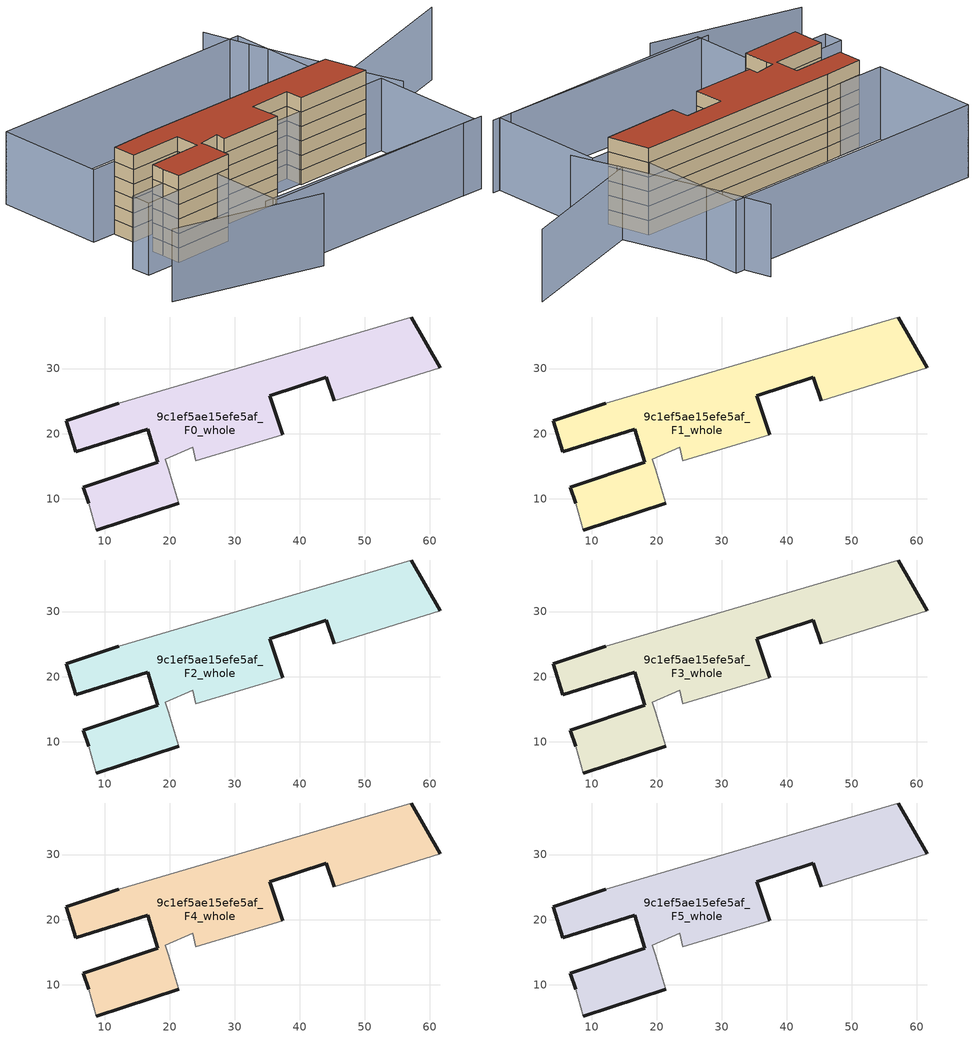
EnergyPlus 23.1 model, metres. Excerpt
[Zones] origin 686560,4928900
9c1ef5ae15efe5af_F0_whole
 floor ground (EU_floor_Construction): 57.15,37.94 61.59,30.16 45.23,25.04 44.03,28.67 35.35,25.85 37.33,19.83 23.95,15.82 23.49,17.91 19.23,16.06 19.74,14.65 21.31,9.27 8.66,5.17 7.51,9.28 6.66,11.78 18.14,15.61 16.55,20.66 5.53,17.19 4.02,21.96 12.14,24.68 z0
 wall outside (EU_wall_Construction): 61.59,30.16 57.15,37.94 / 12.14,24.68 4.02,21.96 5.53,17.19 16.55,20.66 18.14,15.61 6.66,11.78 7.51,9.28 / 8.66,5.17 21.31,9.27 / 37.33,19.83 35.35,25.85 44.03,28.67 45.23,25.04 z0:3
 wall adiabatic (EU_wall_Construction): 57.15,37.94 12.14,24.68 / 7.51,9.28 8.66,5.17 / 21.31,9.27 19.74,14.65 19.23,16.06 23.49,17.91 23.95,15.82 37.33,19.83 / 45.23,25.04 61.59,30.16 z0:3
9c1ef5ae15efe5af_F1_whole
 floor to 9c1ef5ae15efe5af_F0_whole (EU_floor_Construction): 57.15,37.94 61.59,30.16 45.23,25.04 44.03,28.67 35.35,25.85 37.33,19.83 23.95,15.82 23.49,17.91 19.23,16.06 19.74,14.65 21.31,9.27 8.66,5.17 7.51,9.28 6.66,11.78 18.14,15.61 16.55,20.66 5.53,17.19 4.02,21.96 12.14,24.68 z3
 wall outside (EU_wall_Construction): 61.59,30.16 57.15,37.94 / 12.14,24.68 4.02,21.96 5.53,17.19 16.55,20.66 18.14,15.61 6.66,11.78 7.51,9.28 / 8.66,5.17 21.31,9.27 / 37.33,19.83 35.35,25.85 44.03,28.67 45.23,25.04 z3:6
 wall adiabatic (EU_wall_Construction): 57.15,37.94 12.14,24.68 / 7.51,9.28 8.66,5.17 / 21.31,9.27 19.74,14.65 19.23,16.06 23.49,17.91 23.95,15.82 37.33,19.83 / 45.23,25.04 61.59,30.16 z3:6
9c1ef5ae15efe5af_F2_whole
 floor to 9c1ef5ae15efe5af_F1_whole (EU_floor_Construction): 57.15,37.94 61.59,30.16 45.23,25.04 44.03,28.67 35.35,25.85 37.33,19.83 23.95,15.82 23.49,17.91 19.23,16.06 19.74,14.65 21.31,9.27 8.66,5.17 7.51,9.28 6.66,11.78 18.14,15.61 16.55,20.66 5.53,17.19 4.02,21.96 12.14,24.68 z6
 wall outside (EU_wall_Construction): 61.59,30.16 57.15,37.94 / 12.14,24.68 4.02,21.96 5.53,17.19 16.55,20.66 18.14,15.61 6.66,11.78 7.51,9.28 / 8.66,5.17 21.31,9.27 / 37.33,19.83 35.35,25.85 44.03,28.67 45.23,25.04 z6:9
 wall adiabatic (EU_wall_Construction): 57.15,37.94 12.14,24.68 / 7.51,9.28 8.66,5.17 / 21.31,9.27 19.74,14.65 19.23,16.06 23.49,17.91 23.95,15.82 37.33,19.83 / 45.23,25.04 61.59,30.16 z6:9
9c1ef5ae15efe5af_F3_whole
 floor to 9c1ef5ae15efe5af_F2_whole (EU_floor_Construction): 57.15,37.94 61.59,30.16 45.23,25.04 44.03,28.67 35.35,25.85 37.33,19.83 23.95,15.82 23.49,17.91 19.23,16.06 19.74,14.65 21.31,9.27 8.66,5.17 7.51,9.28 6.66,11.78 18.14,15.61 16.55,20.66 5.53,17.19 4.02,21.96 12.14,24.68 z9
 wall outside (EU_wall_Construction): 61.59,30.16 57.15,37.94 / 12.14,24.68 4.02,21.96 5.53,17.19 16.55,20.66 18.14,15.61 6.66,11.78 7.51,9.28 / 8.66,5.17 21.31,9.27 / 37.33,19.83 35.35,25.85 44.03,28.67 45.23,25.04 z9:12
 wall adiabatic (EU_wall_Construction): 57.15,37.94 12.14,24.68 / 7.51,9.28 8.66,5.17 / 21.31,9.27 19.74,14.65 19.23,16.06 23.49,17.91 23.95,15.82 37.33,19.83 / 45.23,25.04 61.59,30.16 z9:12
9c1ef5ae15efe5af_F4_whole
 floor to 9c1ef5ae15efe5af_F3_whole (EU_floor_Construction): 57.15,37.94 61.59,30.16 45.23,25.04 44.03,28.67 35.35,25.85 37.33,19.83 23.95,15.82 23.49,17.91 19.23,16.06 19.74,14.65 21.31,9.27 8.66,5.17 7.51,9.28 6.66,11.78 18.14,15.61 16.55,20.66 5.53,17.19 4.02,21.96 12.14,24.68 z12
 wall outside (EU_wall_Construction): 61.59,30.16 57.15,37.94 / 12.14,24.68 4.02,21.96 5.53,17.19 16.55,20.66 18.14,15.61 6.66,11.78 7.51,9.28 / 8.66,5.17 21.31,9.27 / 37.33,19.83 35.35,25.85 44.03,28.67 45.23,25.04 z12:15
 wall adiabatic (EU_wall_Construction): 57.15,37.94 12.14,24.68 / 7.51,9.28 8.66,5.17 / 21.31,9.27 19.74,14.65 19.23,16.06 23.49,17.91 23.95,15.82 37.33,19.83 / 45.23,25.04 61.59,30.16 z12:15
9c1ef5ae15efe5af_F5_whole
 floor to 9c1ef5ae15efe5af_F4_whole (EU_floor_Construction): 57.15,37.94 61.59,30.16 45.23,25.04 44.03,28.67 35.35,25.85 37.33,19.83 23.95,15.82 23.49,17.91 19.23,16.06 19.74,14.65 21.31,9.27 8.66,5.17 7.51,9.28 6.66,11.78 18.14,15.61 16.55,20.66 5.53,17.19 4.02,21.96 12.14,24.68 z15
 wall outside (EU_wall_Construction): 61.59,30.16 57.15,37.94 / 12.14,24.68 4.02,21.96 5.53,17.19 16.55,20.66 18.14,15.61 6.66,11.78 7.51,9.28 / 8.66,5.17 21.31,9.27 / 37.33,19.83 35.35,25.85 44.03,28.67 45.23,25.04 z15:18
 wall adiabatic (EU_wall_Construction): 57.15,37.94 12.14,24.68 / 7.51,9.28 8.66,5.17 / 21.31,9.27 19.74,14.65 19.23,16.06 23.49,17.91 23.95,15.82 37.33,19.83 / 45.23,25.04 61.59,30.16 z15:18
 roof outside (EU_roof_Construction): 61.59,30.16 57.15,37.94 12.14,24.68 4.02,21.96 5.53,17.19 16.55,20.66 18.14,15.61 6.66,11.78 7.51,9.28 8.66,5.17 21.31,9.27 19.74,14.65 19.23,16.06 23.49,17.91 23.95,15.82 37.33,19.83 35.35,25.85 44.03,28.67 45.23,25.04 z18
shading: -0.45,-9.4 32.14,-8.65 / 20.87,-6.62 74.12,7.57 / 68.53,28.22 62.49,37.37 / 62.49,37.37 88.55,54.6 / 63.15,36.36 50.64,56.17 / 50.93,55.78 45.52,64.84 / 8.73,5.19 1.06,2.91 / 1.06,2.91 -0.15,7 / -0.15,7 7.51,9.28 / 7.51,9.28 8.73,5.19 / 22.93,-7.09 15.98,17 / 15.98,17 65.55,31.3 / 65.55,31.3 72.5,7.2 / 72.5,7.2 22.93,-7.09 / -7.77,43.32 50.52,60.48 / 50.52,60.48 57.16,37.93 / 57.16,37.93 -1.14,20.77 / -1.14,20.77 -7.77,43.32 z0:15
[Building]
EU S2 Campaign: North Axis=0; Terrain=City; Solar Distribution=FullExterior
[Site:Location]
Bologna: Latitude=44.5; Longitude=11.25; Time Zone=1; Elevation=37
[SizingPeriod:WeatherFileDays]
AnnualSizingPeriod: Begin Month=1; Begin Day of Month=1; End Month=12; End Day of Month=31; Day of Week for Start Day=Monday; Use Weather File Daylight Saving Period=No; Use Weather File Rain and Snow Indicators=No
[MATERIAL]
EU_InternalMass_Material: Roughness=MediumRough; Thickness=0.1; Conductivity=1; Density=1800; Specific Heat=900; Thermal Absorptance=0.9; Solar Absorptance=0.7; Visible Absorptance=0.7
[MATERIAL:NOMASS] Roughness=MediumRough; Thermal Absorptance=0.9; Solar Absorptance=0.7; Visible Absorptance=0.7
Name | Thermal Resistance
EU_wall_NoMass | 0.905828
EU_roof_NoMass | 0.37593
EU_floor_NoMass | 0.67114
[CONSTRUCTION]
EU_wall_Construction: EU_wall_NoMass
EU_roof_Construction: EU_roof_NoMass
EU_floor_Construction: EU_floor_NoMass
EU_InternalMass_Construction: EU_InternalMass_Material
[ZONE] Type=1; Multiplier=1; Ceiling Height=autocalculate; Volume=1692.87; Floor Area=autocalculate; Part of Total Floor Area=Yes
9c1ef5ae15efe5af_F0_whole; 9c1ef5ae15efe5af_F1_whole; 9c1ef5ae15efe5af_F2_whole; 9c1ef5ae15efe5af_F3_whole; 9c1ef5ae15efe5af_F4_whole; 9c1ef5ae15efe5af_F5_whole
[INTERNALMASS] Construction=EU_InternalMass_Construction; Surface Area=564.289
Name | Zone or ZoneList
9c1ef5ae15efe5af_F0_whole_EU_InternalMass | 9c1ef5ae15efe5af_F0_whole
9c1ef5ae15efe5af_F1_whole_EU_InternalMass | 9c1ef5ae15efe5af_F1_whole
9c1ef5ae15efe5af_F2_whole_EU_InternalMass | 9c1ef5ae15efe5af_F2_whole
9c1ef5ae15efe5af_F3_whole_EU_InternalMass | 9c1ef5ae15efe5af_F3_whole
9c1ef5ae15efe5af_F4_whole_EU_InternalMass | 9c1ef5ae15efe5af_F4_whole
9c1ef5ae15efe5af_F5_whole_EU_InternalMass | 9c1ef5ae15efe5af_F5_whole
[OTHEREQUIPMENT] Fuel Type=Electricity; Design Level Calculation Method=Watts/Area; Power per Zone Floor Area=1; Fraction Latent=0; Fraction Radiant=0; Fraction Lost=0; Carbon Dioxide Generation Rate=0; EndUse Subcategory=EU_Step8_InternalGains
Name | Zone or ZoneList or Space or SpaceList | Schedule
EU_Step8_InternalGain_9c1ef5ae15efe5af_F0_whole_f000 | 9c1ef5ae15efe5af_F0_whole | EU_Step8_GainSchedule_9c1ef5ae15efe5af_F0_whole_f000
EU_Step8_InternalGain_9c1ef5ae15efe5af_F1_whole_f000 | 9c1ef5ae15efe5af_F1_whole | EU_Step8_GainSchedule_9c1ef5ae15efe5af_F1_whole_f000
EU_Step8_InternalGain_9c1ef5ae15efe5af_F2_whole_f000 | 9c1ef5ae15efe5af_F2_whole | EU_Step8_GainSchedule_9c1ef5ae15efe5af_F2_whole_f000
EU_Step8_InternalGain_9c1ef5ae15efe5af_F3_whole_f000 | 9c1ef5ae15efe5af_F3_whole | EU_Step8_GainSchedule_9c1ef5ae15efe5af_F3_whole_f000
EU_Step8_InternalGain_9c1ef5ae15efe5af_F4_whole_f000 | 9c1ef5ae15efe5af_F4_whole | EU_Step8_GainSchedule_9c1ef5ae15efe5af_F4_whole_f000
EU_Step8_InternalGain_9c1ef5ae15efe5af_F5_whole_f000 | 9c1ef5ae15efe5af_F5_whole | EU_Step8_GainSchedule_9c1ef5ae15efe5af_F5_whole_f000
[ZONEVENTILATION:DESIGNFLOWRATE] Schedule=EU_AlwaysOn; Design Flow Rate Calculation Method=AirChanges/Hour; Air Changes per Hour=0.73129; Ventilation Type=Natural; Fan Pressure Rise=0; Fan Total Efficiency=1; Constant Term Coefficient=1; Temperature Term Coefficient=0; Velocity Term Coefficient=0; Velocity Squared Term Coefficient=0; Minimum Indoor Temperature=-100; Maximum Indoor Temperature=100; Delta Temperature=-100; Minimum Outdoor Temperature=-100; Maximum Outdoor Temperature=100; Maximum Wind Speed=40
Name | Zone or ZoneList or Space or SpaceList
EU_ConstantAir_9c1ef5ae15efe5af_F0_whole | 9c1ef5ae15efe5af_F0_whole
EU_ConstantAir_9c1ef5ae15efe5af_F1_whole | 9c1ef5ae15efe5af_F1_whole
EU_ConstantAir_9c1ef5ae15efe5af_F2_whole | 9c1ef5ae15efe5af_F2_whole
EU_ConstantAir_9c1ef5ae15efe5af_F3_whole | 9c1ef5ae15efe5af_F3_whole
EU_ConstantAir_9c1ef5ae15efe5af_F4_whole | 9c1ef5ae15efe5af_F4_whole
EU_ConstantAir_9c1ef5ae15efe5af_F5_whole | 9c1ef5ae15efe5af_F5_whole
[HVACTEMPLATE:THERMOSTAT] Constant Heating Setpoint=20; Constant Cooling Setpoint=50
EU_HeatOnly_9c1ef5ae15efe5af_F0_whole; EU_HeatOnly_9c1ef5ae15efe5af_F1_whole; EU_HeatOnly_9c1ef5ae15efe5af_F2_whole; EU_HeatOnly_9c1ef5ae15efe5af_F3_whole; EU_HeatOnly_9c1ef5ae15efe5af_F4_whole; EU_HeatOnly_9c1ef5ae15efe5af_F5_whole
[HVACTEMPLATE:ZONE:IDEALLOADSAIRSYSTEM] System Availability Schedule=EU_AlwaysOn; Maximum Heating Supply Air Temperature=50; Minimum Cooling Supply Air Temperature=13; Maximum Heating Supply Air Humidity Ratio=0.0156; Minimum Cooling Supply Air Humidity Ratio=0.0077; Heating Limit=NoLimit; Cooling Limit=NoLimit; Heating Availability Schedule=EU_AlwaysOn; Cooling Availability Schedule=EU_CoolingOff; Dehumidification Control Type=ConstantSensibleHeatRatio; Cooling Sensible Heat Ratio=0.7; Dehumidification Setpoint=60; Humidification Control Type=None; Humidification Setpoint=30; Outdoor Air Method=None; Outdoor Air Flow Rate per Person=0.00944; Outdoor Air Flow Rate per Zone Floor Area=0; Outdoor Air Flow Rate per Zone=0; Demand Controlled Ventilation Type=None; Outdoor Air Economizer Type=NoEconomizer; Heat Recovery Type=None; Sensible Heat Recovery Effectiveness=0.7; Latent Heat Recovery Effectiveness=0.65
Name | Template Thermostat
9c1ef5ae15efe5af_F0_whole | EU_HeatOnly_9c1ef5ae15efe5af_F0_whole
9c1ef5ae15efe5af_F1_whole | EU_HeatOnly_9c1ef5ae15efe5af_F1_whole
9c1ef5ae15efe5af_F2_whole | EU_HeatOnly_9c1ef5ae15efe5af_F2_whole
9c1ef5ae15efe5af_F3_whole | EU_HeatOnly_9c1ef5ae15efe5af_F3_whole
9c1ef5ae15efe5af_F4_whole | EU_HeatOnly_9c1ef5ae15efe5af_F4_whole
9c1ef5ae15efe5af_F5_whole | EU_HeatOnly_9c1ef5ae15efe5af_F5_whole
[SIZING:ZONE] Zone Cooling Design Supply Air Temperature Input Method=SupplyAirTemperature; Zone Cooling Design Supply Air Temperature=13; Zone Heating Design Supply Air Temperature Input Method=SupplyAirTemperature; Zone Heating Design Supply Air Temperature=50; Zone Cooling Design Supply Air Humidity Ratio=0.008; Zone Heating Design Supply Air Humidity Ratio=0.008; Cooling Design Air Flow Method=DesignDay; Cooling Design Air Flow Rate=0; Cooling Minimum Air Flow per Zone Floor Area=0.000762; Cooling Minimum Air Flow=0; Cooling Minimum Air Flow Fraction=0.2; Heating Design Air Flow Method=DesignDay; Heating Design Air Flow Rate=0; Heating Maximum Air Flow per Zone Floor Area=0.002032; Heating Maximum Air Flow=0.141576; Heating Maximum Air Flow Fraction=0.3; Account for Dedicated Outdoor Air System=No; Dedicated Outdoor Air System Control Strategy=NeutralSupplyAir; Dedicated Outdoor Air Low Setpoint Temperature for Design=autosize; Dedicated Outdoor Air High Setpoint Temperature for Design=autosize; Zone Load Sizing Method=Sensible Load Only No Latent Load; Zone Latent Cooling Design Supply Air Humidity Ratio Input Method=HumidityRatioDifference; Zone Cooling Design Supply Air Humidity Ratio Difference=0.005; Zone Latent Heating Design Supply Air Humidity Ratio Input Method=HumidityRatioDifference; Zone Humidification Design Supply Air Humidity Ratio Difference=0.005
9c1ef5ae15efe5af_F0_whole; 9c1ef5ae15efe5af_F1_whole; 9c1ef5ae15efe5af_F2_whole; 9c1ef5ae15efe5af_F3_whole; 9c1ef5ae15efe5af_F4_whole; 9c1ef5ae15efe5af_F5_whole
[SCHEDULE:CONSTANT]
Name | Hourly Value
EU_AlwaysOn | 1
EU_CoolingOff | 0
[SCHEDULE:FILE] Column Number=1; Rows to Skip at Top=0; Number of Hours of Data=8760; Column Separator=Comma; Interpolate to Timestep=No; Minutes per Item=60; Adjust Schedule for Daylight Savings=Yes
Name | File
EU_Step8_GainSchedule_9c1ef5ae15efe5af_F0_whole_f000 | ../../schedules/9c1ef5ae15efe5af/9c1ef5ae15efe5af_F0_whole_f000_gain.csv
EU_Step8_GainSchedule_9c1ef5ae15efe5af_F1_whole_f000 | ../../schedules/9c1ef5ae15efe5af/9c1ef5ae15efe5af_F1_whole_f000_gain.csv
EU_Step8_GainSchedule_9c1ef5ae15efe5af_F2_whole_f000 | ../../schedules/9c1ef5ae15efe5af/9c1ef5ae15efe5af_F2_whole_f000_gain.csv
EU_Step8_GainSchedule_9c1ef5ae15efe5af_F3_whole_f000 | ../../schedules/9c1ef5ae15efe5af/9c1ef5ae15efe5af_F3_whole_f000_gain.csv
EU_Step8_GainSchedule_9c1ef5ae15efe5af_F4_whole_f000 | ../../schedules/9c1ef5ae15efe5af/9c1ef5ae15efe5af_F4_whole_f000_gain.csv
EU_Step8_GainSchedule_9c1ef5ae15efe5af_F5_whole_f000 | ../../schedules/9c1ef5ae15efe5af/9c1ef5ae15efe5af_F5_whole_f000_gain.csv
